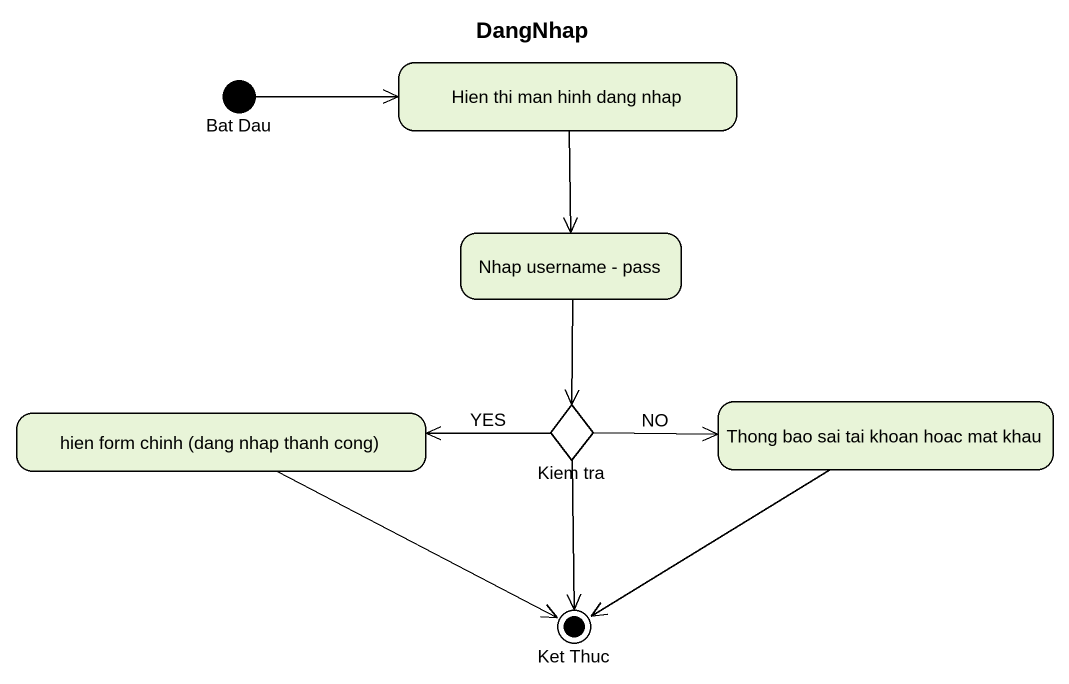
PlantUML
@startuml
title DangNhap
hide empty description
state "Bat Dau" as Bat_Dau <<start>>
state "Hien thi man hinh dang nhap" as Hien_thi_man_hinh_dang_nhap
state "Nhap username - pass" as Nhap_username_pass
state "hien form chinh (dang nhap thanh cong)" as hien_form_chinh_dang_nhap
state "Kiem tra" as Kiem_tra <<choice>>
state "Thong bao sai tai khoan hoac mat khau" as Thong_bao_sai_tai_khoan
state "Ket Thuc" as Ket_Thuc <<end>>
Bat_Dau -right-> Hien_thi_man_hinh_dang_nhap
Hien_thi_man_hinh_dang_nhap --> Nhap_username_pass
Nhap_username_pass --> Kiem_tra
hien_form_chinh_dang_nhap -right-> Ket_Thuc
Kiem_tra -left-> hien_form_chinh_dang_nhap : YES
Kiem_tra -right-> Thong_bao_sai_tai_khoan : NO
Kiem_tra --> Ket_Thuc
Thong_bao_sai_tai_khoan --> Ket_Thuc
@enduml
